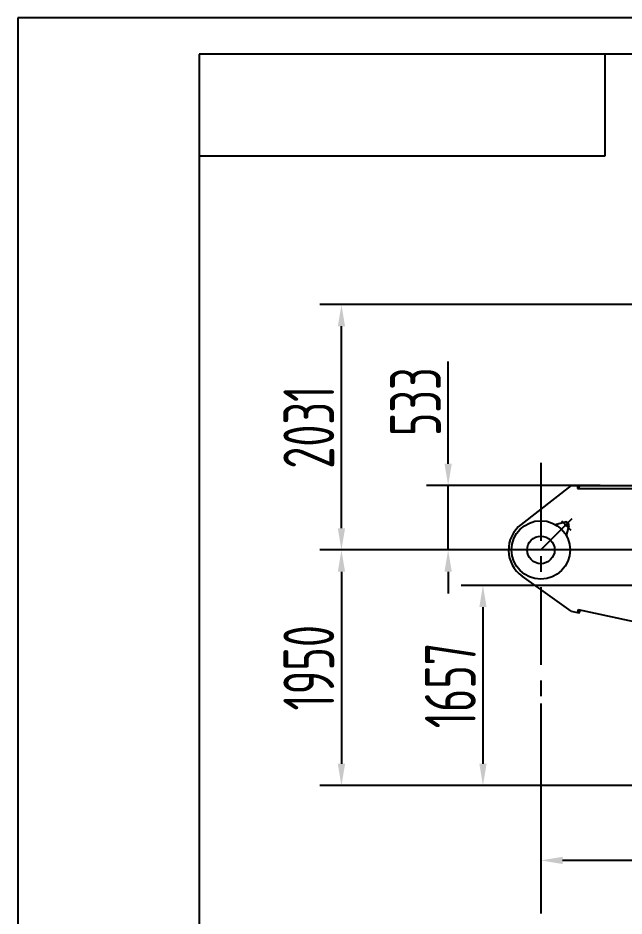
# Model space of a CAD drawing. Header units: millimetres. Extents: x 0 to 25200, y 0 to 17820.
# Drawn here: x 0 to 5015, y 10389 to 17820 of the extents above; entities that cross this region are included whole.
import ezdxf

# ---------------------------------------------------------------- set-up
doc = ezdxf.new("R2010")
doc.units = ezdxf.units.MM
doc.header["$LTSCALE"] = 600
doc.linetypes.add('F', pattern=[0.75, 0.5, -0.25])
doc.linetypes.add('G', pattern=[2, 1.25, -0.25, 0.25, -0.25])
for name, color, linetype in [('01', 7, 'Continuous'), ('02', 1, 'Continuous'), ('04', 2, 'F'), ('05', 142, 'G'), ('08', 1, 'Continuous')]:
    doc.layers.add(name, color=color, linetype=linetype)
doc.styles.get("Standard").update_dxf_attribs({"font": 'isocp', "width": 0.707, "bigfont": 'intecad.shx'})
doc.dimstyles.new('INTE', dxfattribs={"dimscale": 60, "dimtxt": 7, "dimasz": 3, "dimexe": 3, "dimexo": 0, "dimgap": 1, "dimtad": 1, "dimdec": 0, "dimdsep": 46, "dimtxsty": 'Standard', "dimcen": 0, "dimclrd": 1, "dimclre": 1, "dimclrt": 3, "dimaunit": 1, "dimadec": 0, "dimazin": 0, "dimtfac": 1, "dimtdec": 0, "dimtmove": 0, "dimatfit": 0, "dimfxl": 0, "dimarcsym": 0})

# ---------------------------------------------------------------- blocks, each defined once
blk = doc.blocks.new('*U317', base_point=(251.96, 168.31))
at = {"layer": '01'}
for p, q in [((251.96, 168.31), (251.96, 182.31)), ((195.96, 168.31), (251.96, 168.31))]:
    blk.add_line(p, q, dxfattribs=at)
blk = doc.blocks.new('*U318')
at = {"layer": '01'}
for points in [[(415, 292), (25, 292)], [(25, 292), (25, 5)]]:
    blk.add_lwpolyline(points, dxfattribs=at)
at = {"layer": '02'}
for points in [[(420, 297), (0, 297)], [(0, 297), (0, 0)]]:
    blk.add_lwpolyline(points, dxfattribs=at)
blk = doc.blocks.new('*D326')
at = {"layer": '08', "color": 1, "lineweight": -2}
for p, q in [((3559.7, 14131.1), (3559.7, 14977.9)), ((4816.4, 13951.1), (3379.7, 13951.1)), ((3559.7, 13418.1), (3559.7, 13951.1)), ((4730.5, 13418.1), (3379.7, 13418.1)), ((3559.7, 13238.1), (3559.7, 13058.1))]:
    blk.add_line(p, q, dxfattribs=at)
at = {"layer": '08', "color": 1}
for points in [[(3529.7, 14131.1), (3589.7, 14131.1), (3559.7, 13951.1)], [(3529.7, 13238.1), (3589.7, 13238.1), (3559.7, 13418.1)]]:
    blk.add_solid(points, dxfattribs=at)
at = {"layer": 'DEFPOINTS', "color": 0}
for p in [(3559.7, 13951.1), (4816.4, 13951.1), (4730.5, 13418.1)]:
    blk.add_point(p, dxfattribs=at)
at = {"layer": '08', "color": 3, "insert": (3289.7, 14644.5), "char_height": 420, "attachment_point": 5, "rotation": 90}
blk.add_mtext('533', dxfattribs=at)
blk = doc.blocks.new('*D327')
at = {"layer": '08', "color": 1, "lineweight": -2}
for p, q in [((7469.4, 15448.7), (2496.8, 15448.7)), ((2676.8, 13598.1), (2676.8, 15268.7)), ((4730.5, 13418.1), (2496.8, 13418.1))]:
    blk.add_line(p, q, dxfattribs=at)
at = {"layer": '08', "color": 1}
for points in [[(2646.8, 15268.7), (2706.8, 15268.7), (2676.8, 15448.7)], [(2646.8, 13598.1), (2706.8, 13598.1), (2676.8, 13418.1)]]:
    blk.add_solid(points, dxfattribs=at)
at = {"layer": 'DEFPOINTS', "color": 0}
for p in [(2676.8, 15448.7), (7469.4, 15448.7), (4730.5, 13418.1)]:
    blk.add_point(p, dxfattribs=at)
at = {"layer": '08', "color": 3, "insert": (2406.8, 14433.4), "char_height": 420, "attachment_point": 5, "rotation": 90}
blk.add_mtext('2031', dxfattribs=at)
blk = doc.blocks.new('*D328')
at = {"layer": '08', "color": 1, "lineweight": -2}
for p, q in [((6294.6, 13418.1), (2496.8, 13418.1)), ((2676.8, 13238.1), (2676.8, 11648.1)), ((11336.9, 11468.1), (2496.8, 11468.1))]:
    blk.add_line(p, q, dxfattribs=at)
at = {"layer": '08', "color": 1}
for points in [[(2646.8, 13238.1), (2706.8, 13238.1), (2676.8, 13418.1)], [(2646.8, 11648.1), (2706.8, 11648.1), (2676.8, 11468.1)]]:
    blk.add_solid(points, dxfattribs=at)
at = {"layer": 'DEFPOINTS', "color": 0}
for p in [(6294.6, 13418.1), (2676.8, 11468.1), (11336.9, 11468.1)]:
    blk.add_point(p, dxfattribs=at)
at = {"layer": '08', "color": 3, "insert": (2406.8, 12443.1), "char_height": 420, "attachment_point": 5, "rotation": 90}
blk.add_mtext('1950', dxfattribs=at)
blk = doc.blocks.new('*D329')
at = {"layer": '08', "color": 1, "lineweight": -2}
for p, q in [((10939.4, 12752.5), (10939.4, 10668.7)), ((4326.9, 12146.6), (4326.9, 10668.7)), ((10759.4, 10848.7), (4506.9, 10848.7))]:
    blk.add_line(p, q, dxfattribs=at)
at = {"layer": '08', "color": 1}
for points in [[(4506.9, 10878.7), (4506.9, 10818.7), (4326.9, 10848.7)], [(10759.4, 10878.7), (10759.4, 10818.7), (10939.4, 10848.7)]]:
    blk.add_solid(points, dxfattribs=at)
at = {"layer": 'DEFPOINTS', "color": 0}
for p in [(10939.4, 12752.5), (4326.9, 12146.6), (4326.9, 10848.7)]:
    blk.add_point(p, dxfattribs=at)
at = {"layer": '08', "color": 3, "insert": (7633.2, 11118.7), "char_height": 420, "attachment_point": 5}
blk.add_mtext('6612', dxfattribs=at)
blk = doc.blocks.new('*D222')
at = {"layer": '08', "color": 1, "lineweight": -2}
for p, q in [((10663.8, 13124.6), (3667.9, 13124.6)), ((3847.9, 12944.6), (3847.9, 11648.1)), ((10225.4, 11468.1), (3667.9, 11468.1))]:
    blk.add_line(p, q, dxfattribs=at)
at = {"layer": '08', "color": 1}
for points in [[(3817.9, 12944.6), (3877.9, 12944.6), (3847.9, 13124.6)], [(3817.9, 11648.1), (3877.9, 11648.1), (3847.9, 11468.1)]]:
    blk.add_solid(points, dxfattribs=at)
at = {"layer": 'DEFPOINTS', "color": 0}
for p in [(10663.8, 13124.6), (3847.9, 11468.1), (10225.4, 11468.1)]:
    blk.add_point(p, dxfattribs=at)
at = {"layer": '08', "color": 3, "insert": (3577.9, 12296.3), "char_height": 420, "attachment_point": 5, "rotation": 90}
blk.add_mtext('1657', dxfattribs=at)

msp = doc.modelspace()

# ---------------------------------------------------------------- hatches: boundary and pattern name
at = {"layer": '01', "ltscale": 0.857143}
for points in [[(4637.9, 13951.1), (4628.9, 13951.1), (4628.9, 13926.1), (4637.9, 13926.1)], [(4650.2, 12901.5), (4637.9, 12904.2), (4628.9, 12900.1)]]:
    msp.add_hatch(color=256, dxfattribs=at).paths.add_polyline_path(points)
at = {"layer": '01', "linetype": 'Continuous', "ltscale": 0.857143}
msp.add_hatch(color=7, dxfattribs=at).paths.add_polyline_path([(4649.6, 13951.1), (4637.9, 13951.1), (4637.9, 13926.1)])
at = {"layer": '01', "ltscale": 0.857143}
h = msp.add_hatch(color=256, dxfattribs=at)
h.paths.add_polyline_path([(4650.2, 12901.5), (4628.9, 12900.1), (4634.4, 12925.4), (4642.2, 12923.7), (4642.2, 12923.7)])
h.paths.add_polyline_path([(4637.9, 12904.2), (4650.2, 12901.5), (4642.2, 12923.7)])

# ---------------------------------------------------------------- linework, layer by layer
at = {"ltscale": 0.857143}
for p, q in [((4526.9, 13648.7), (4456.4, 13629.8)), ((4557.5, 13618.1), (4538.6, 13547.5))]:
    msp.add_line(p, q, dxfattribs=at)
for centre, radius in [((4326.9, 13418.1), 241.5), ((4533.4, 13624.5), 6.5)]:
    msp.add_circle(centre, radius, dxfattribs=at)
for centre, start, end in [((4449.9, 13653.9), 242.4631, 285), ((4533.4, 13624.5), 345, 105), ((4562.8, 13541), 165, 207.5369)]:
    msp.add_arc(centre, 25, start, end, dxfattribs=at)
at = {"layer": '01', "ltscale": 0.857143}
for p, q in [((4577.9, 13951.1), (4163.1, 13628.9)), ((4577.9, 13951.1), (11688.2, 13951.1)), ((4628.9, 13951.1), (4628.9, 13926.1)), ((4577.9, 12911.1), (4171.9, 13200.7)), ((4577.9, 12911.1), (4628.9, 12900.1)), ((4634.4, 12925.4), (4628.9, 12900.1)), ((4628.9, 12900.1), (4637.9, 12904.2)), ((4628.9, 12900.1), (4650.2, 12901.5)), ((4634.4, 12925.4), (10932.3, 11556.5)), ((4637.9, 12904.2), (4642.2, 12923.7)), ((4642.2, 12923.7), (4650.2, 12901.5))]:
    msp.add_line(p, q, dxfattribs=at)
at = {"layer": '01', "color": 7, "linetype": 'Continuous', "ltscale": 0.857143}
for p, q in [((4628.9, 13926.1), (11626.5, 13926.1)), ((4637.9, 13951.1), (4637.9, 13926.1)), ((4637.9, 13926.1), (4649.6, 13951.1))]:
    msp.add_line(p, q, dxfattribs=at)
at = {"layer": '01', "ltscale": 0.857143}
msp.add_circle((4326.9, 13418.1), 114, dxfattribs=at)
msp.add_arc((4326.9, 13418.1), 267, 127.83415, 234.49999, dxfattribs=at)
at = {"layer": '05', "ltscale": 0.857143}
for p, q in [((4326.9, 14137.5), (4326.9, 4272.8)), ((4583.5, 13674.6), (4326.9, 13418.1)), ((4498.9, 13659), (4576, 13581.9)), ((22452.8, 13418.1), (4001.8, 13418.1))]:
    msp.add_line(p, q, dxfattribs=at)

# ---------------------------------------------------------------- block references
at = {"layer": '02', "xscale": 60, "yscale": 60, "zscale": 60}
msp.add_blockref('*U317', (4860, 16680), dxfattribs=at)
at = {"layer": '04', "xscale": 60, "yscale": 60, "zscale": 60}
msp.add_blockref('*U318', (0, 0), dxfattribs=at)

# ---------------------------------------------------------------- dimensions: what is measured, and where the dimension line sits
at = {"layer": '08'}
for base, p1, p2, picture, middle in [((2676.8, 15448.7), (4730.5, 13418.1), (7469.4, 15448.7), '*D327', (2406.8, 14433.4)), ((3559.7, 13951.1), (4730.5, 13418.1), (4816.4, 13951.1), '*D326', (3289.7, 14644.5)), ((2676.8, 11468.1), (6294.6, 13418.1), (11336.9, 11468.1), '*D328', (2406.8, 12443.1)), ((3847.8893, 11468.0623), (10663.7908, 13124.6241), (10225.3714, 11468.0623), '*D222', (3577.8893, 12296.3432))]:
    dim = msp.add_linear_dim(base=base, p1=p1, p2=p2, angle=90, dimstyle='INTE', dxfattribs=at)
    dim.commit()
    dim.dimension.update_dxf_attribs({"geometry": picture, "text_midpoint": middle})
dim = msp.add_linear_dim(base=(4326.9081, 10848.6757), p1=(10939.4004, 12752.4859), p2=(4326.9081, 12146.6368), dimstyle='INTE', dxfattribs=at)
dim.commit()
dim.dimension.update_dxf_attribs({"geometry": '*D329', "text_midpoint": (7633.1542, 11118.717)})

doc.saveas('drawing.dxf')
